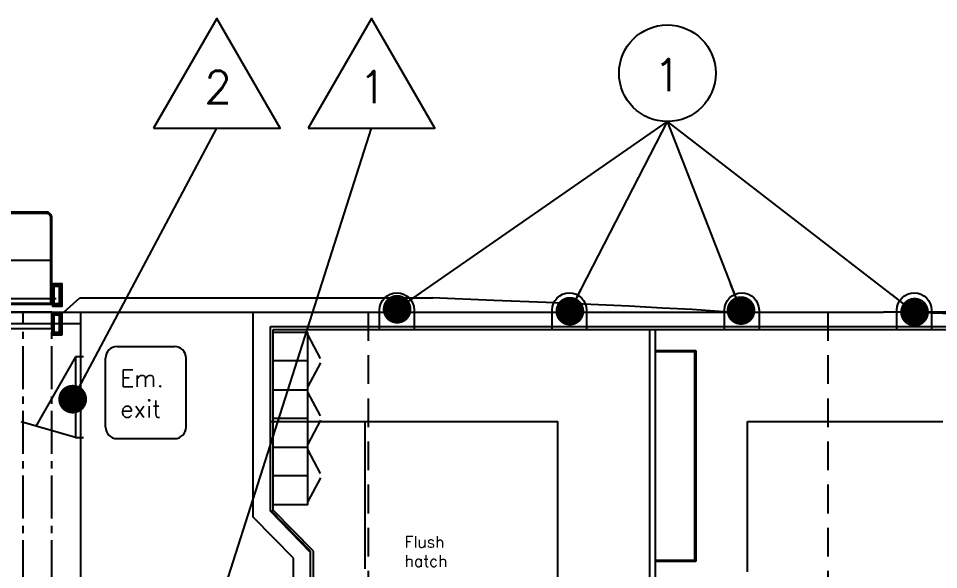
# Model space of a CAD drawing. Extents: x 1551 to 113148, y -1700 to 77018.
# Drawn here: x 22293 to 30297, y 29210 to 34003 of the extents above; entities that cross this region are included whole.
import ezdxf
from ezdxf.enums import TextEntityAlignment as Align

# ---------------------------------------------------------------- set-up
doc = ezdxf.new("R2010")
doc.units = 0
doc.header["$LTSCALE"] = 500
doc.header["$MEASUREMENT"] = 0
for name, pattern in [('CENTER', [3, 2.5, -0.25, 0, -0.25]), ('CENTER2', [1.125, 0.75, -0.125, 0.125, -0.125]), ('DASHED', [0.75, 0.5, -0.25]), ('PHANTOM', [2.1, 1.25, -0.2, 0.125, -0.2, 0.125, -0.2])]:
    doc.linetypes.add(name, pattern=pattern)
doc.layers.get('0').update_dxf_attribs({"linetype": 'CONTINUOUS'})
for name, color, linetype in [('M1CO1', 1, 'CONTINUOUS'), ('POSNR', 2, 'CONTINUOUS'), ('S0CO2', 2, 'CONTINUOUS'), ('SAFECO1', 1, 'CONTINUOUS'), ('SOC02', 2, 'CONTINUOUS')]:
    doc.layers.add(name, color=color, linetype=linetype)
doc.styles.add('18', font='romans', dxfattribs={"height": 180})
doc.styles.add('ROMANS', font='romans', dxfattribs={"height": 100})
doc.dimstyles.get("Standard").update_dxf_attribs({"dimtxt": 2, "dimasz": 2.5, "dimexe": 1, "dimexo": 1, "dimgap": 1, "dimtad": 1, "dimdsep": 46, "dimtxsty": 'ROMANS', "dimcen": 0, "dimclrd": 1, "dimclre": 1, "dimclrt": 2, "dimadec": 0, "dimazin": 0, "dimtfac": 1, "dimtmove": 2, "dimatfit": 3, "dimfxl": 1, "dimtvp": 100, "dimtolj": 1, "dimarcsym": 0})

# ---------------------------------------------------------------- blocks, each defined once
blk = doc.blocks.new('DYKK')
blk.add_line((740, 380), (-740, 380))
at = {"linetype": 'PHANTOM'}
blk.add_line((-791.9, 50), (785.8, 50), dxfattribs=at)
for points in [[(-750, 750), (-750, 0), (750, 0), (750, 750, 0.414214), (700, 800), (-700, 800, 0.414214)], [(-740, 750), (-740, 10), (740, 10), (740, 750, 0.414214), (700, 790), (-700, 790, 0.414214)], [(-757, 181), (-837, 181), (-837, -19), (-757, -19), (-757, -8), (-821, -8, -0.414214), (-831, 2), (-831, 160, -0.414214), (-821, 170), (-757, 170)], [(-760, 151), (-760, 11, -0.414214), (-770, 1), (-810, 1, -0.414214), (-820, 11), (-820, 151, -0.414214), (-810, 161), (-770, 161, -0.414214)], [(757, 181), (837, 181), (837, -19), (757, -19), (757, -8), (821, -8, 0.414214), (831, 2), (831, 160, 0.414214), (821, 170), (757, 170)], [(760, 151), (760, 11, 0.414214), (770, 1), (810, 1, 0.414214), (820, 11), (820, 151, 0.414214), (810, 161), (770, 161, 0.414214)], [(-766, 151), (-766, 11, -0.414214), (-770, 7), (-810, 7, -0.414214), (-814, 11), (-814, 151, -0.414214), (-810, 155), (-770, 155, -0.414214)], [(766, 151), (766, 11, 0.414214), (770, 7), (810, 7, 0.414214), (814, 11), (814, 151, 0.414214), (810, 155), (770, 155, 0.414214)]]:
    blk.add_lwpolyline(points, format="xyb", close=True)
for points in [[(-762, 170), (-762, 162), (-812, 162), (-812, 170)], [(762, 170), (762, 162), (812, 162), (812, 170)], [(-821, 131), (-821, 31), (-831, 31), (-831, 131)], [(-750, 87.5), (-750, 12.5), (-760, 12.5), (-760, 87.5)], [(750, 87.5), (750, 12.5), (760, 12.5), (760, 87.5)], [(821, 131), (821, 31), (831, 31), (831, 131)], [(-764, 0), (-764, -8), (-814, -8), (-814, 0)], [(764, 0), (764, -8), (814, -8), (814, 0)]]:
    blk.add_lwpolyline(points, close=True)
blk = doc.blocks.new('A$C6C4F30C8')
at = {"linetype": 'CENTER', "ltscale": 100}
for p, q in [((80, 200), (0, 200)), ((0, 200), (0, 0)), ((6, 21), (6, 179)), ((16, 189), (80, 189)), ((17, 30), (17, 170)), ((23, 30), (23, 170)), ((25, 181), (25, 189)), ((25, 189), (75, 189)), ((75, 181), (25, 181)), ((27, 180), (67, 180)), ((27, 174), (67, 174)), ((71, 170), (71, 30)), ((75, 189), (75, 181)), ((77, 170), (77, 30)), ((80, 189), (80, 200)), ((1587, 200), (87, 200)), ((87, 200), (87, 57.9)), ((1587, 57.9), (1587, 200)), ((1594, 200), (1674, 200)), ((1594, 189), (1594, 200)), ((1658, 189), (1594, 189)), ((1597, 170), (1597, 30)), ((1599, 189), (1599, 181)), ((1649, 189), (1599, 189)), ((1599, 181), (1649, 181)), ((1603, 170), (1603, 30)), ((1647, 180), (1607, 180)), ((1647, 174), (1607, 174)), ((1649, 181), (1649, 189)), ((1651, 30), (1651, 170)), ((1657, 30), (1657, 170)), ((1668, 21), (1668, 179)), ((1674, 200), (1674, 0)), ((6, 50), (6, 150)), ((6, 150), (16, 150)), ((16, 150), (16, 50)), ((77, 31.5), (77, 106.5)), ((77, 106.5), (87, 106.5)), ((87, 106.5), (87, 31.5)), ((1587, 106.5), (1587, 31.5)), ((1597, 106.5), (1587, 106.5)), ((1597, 31.5), (1597, 106.5)), ((1658, 150), (1658, 50)), ((1668, 150), (1658, 150)), ((1668, 50), (1668, 150)), ((0, 0), (80, 0)), ((16, 50), (6, 50)), ((80, 11), (16, 11)), ((23, 11), (23, 19)), ((23, 19), (73, 19)), ((73, 11), (23, 11)), ((67, 26), (27, 26)), ((67, 20), (27, 20)), ((73, 19), (73, 11)), ((87, 31.5), (77, 31.5)), ((80, 0), (80, 11)), ((87, 57.9), (1587, 57.9)), ((1587, 31.5), (1597, 31.5)), ((1594, 0), (1594, 11)), ((1594, 11), (1658, 11)), ((1674, 0), (1594, 0)), ((1601, 19), (1601, 11)), ((1651, 19), (1601, 19)), ((1601, 11), (1651, 11)), ((1607, 26), (1647, 26)), ((1607, 20), (1647, 20)), ((1651, 11), (1651, 19)), ((1658, 50), (1668, 50))]:
    blk.add_line(p, q, dxfattribs=at)
for centre, radius, start, end in [((16, 179), 10, 90, 180), ((27, 170), 10, 90, 180), ((27, 170), 4, 90, 180), ((67, 170), 10, 0, 90), ((67, 170), 4, 0, 90), ((1607, 170), 10, 90, 180), ((1607, 170), 4, 90, 180), ((1647, 170), 10, 0, 90), ((1647, 170), 4, 0, 90), ((1658, 179), 10, 0, 90), ((16, 21), 10, 180, 270), ((27, 30), 10, 180, 270), ((27, 30), 4, 180, 270), ((67, 30), 10, 270, 0), ((67, 30), 4, 270, 0), ((1607, 30), 10, 180, 270), ((1607, 30), 4, 180, 270), ((1647, 30), 10, 270, 0), ((1647, 30), 4, 270, 0), ((1658, 21), 10, 270, 0)]:
    blk.add_arc(centre, radius, start, end, dxfattribs=at)
blk.add_blockref('DYKK', (837, 269))
blk = doc.blocks.new('POS_DØRER')
at = {"layer": 'SOC02'}
blk.add_lwpolyline([(-5.529, -4.015), (5.477, -4.015), (-0.026, 5.516)], close=True, dxfattribs=at)
at = {"layer": 'POSNR', "color": 2, "style": 'ROMANS'}
blk.add_attdef('POS', text='', height=2.81, dxfattribs=at).set_placement((0.081, -1.861), align=Align.CENTER)
blk = doc.blocks.new('DOT')
at = {"layer": 'SAFECO1', "color": 0, "linetype": 'ByBlock'}
blk.add_line((-0.5, 0), (-1, 0), dxfattribs=at)
at = {"layer": 'SAFECO1', "color": 0, "linetype": 'ByBlock', "const_width": 0.5}
blk.add_lwpolyline([(-0.25, 0, 1), (0.25, 0, 1)], format="xyb", close=True, dxfattribs=at)
blk = doc.blocks.new('POS_VINDU')
at = {"layer": 'S0CO2'}
blk.add_circle((0, 0), 4.203, dxfattribs=at)
at = {"layer": 'POSNR', "color": 2, "style": 'ROMANS'}
blk.add_attdef('POS', text='', height=2.81, dxfattribs=at).set_placement((0, -1.561), align=Align.CENTER)

msp = doc.modelspace()

# ---------------------------------------------------------------- linework, layer by layer
for p, q in [((22687.105, 31448.758), (22827.233, 31573.758)), ((22827.233, 31573.758), (25901.665, 31573.758)), ((17785.105, 31448.758), (22685.105, 31448.758)), ((22554.551, 31448.758), (29817.015, 31448.758)), ((22835.105, 28673.758), (22835.105, 31448.758)), ((24335.105, 29665.819), (24335.105, 31448.758)), ((15983.105, 31348.758), (22835.105, 31348.758)), ((24485.105, 29716.823), (24485.105, 31323.758)), ((24485.105, 31323.758), (32839.515, 31323.758)), ((24485.105, 29727.024), (24485.105, 31298.758)), ((24510.105, 29716.823), (24510.105, 31298.758)), ((24510.105, 31298.758), (32839.515, 31298.758)), ((27785.105, 27148.758), (27785.105, 31298.758)), ((27835.105, 27148.758), (27835.105, 31298.758)), ((24510.105, 31273.758), (24810.105, 31273.758)), ((24810.105, 30773.758), (24810.105, 31273.758)), ((24920.81, 31046.161), (24810.105, 31252.788)), ((23151.116, 31148.758), (23651.116, 31148.758)), ((22790.329, 31058.823), (22440.329, 30452.606)), ((22860.011, 31058.823), (22790.329, 31058.823)), ((22790.329, 31058.823), (22790.329, 30358.823)), ((27835.105, 31115.335), (28185.105, 31115.335)), ((27835.105, 31105.335), (28185.105, 31105.335)), ((28175.105, 31105.335), (28175.105, 29289.853)), ((28185.105, 31115.335), (28185.105, 29279.853)), ((23051.116, 30448.758), (23051.116, 31048.758)), ((23751.116, 30448.758), (23751.116, 31048.758)), ((24810.105, 31023.758), (24510.105, 31023.758)), ((24920.81, 31007.863), (24810.105, 30801.236)), ((24510.105, 30773.758), (24810.105, 30773.758)), ((24810.105, 30273.758), (24810.105, 30773.758)), ((24920.81, 30546.161), (24810.105, 30752.788)), ((24485.105, 30498.758), (26985.105, 30498.758)), ((24810.105, 30523.758), (24510.105, 30523.758)), ((24920.81, 30507.863), (24810.105, 30301.236)), ((25310.105, 29215.571), (25310.105, 30498.758)), ((26985.105, 28508.543), (26985.105, 30498.758)), ((28635.105, 29190.549), (28635.105, 30498.758)), ((28635.105, 30498.758), (30335.105, 30498.758)), ((22790.329, 30358.823), (22316.903, 30494.153)), ((22790.329, 30358.823), (22860.011, 30358.823)), ((23151.116, 30348.758), (23651.116, 30348.758)), ((24510.105, 30273.758), (24810.105, 30273.758)), ((24810.105, 29773.758), (24810.105, 30273.758)), ((24920.81, 30046.161), (24810.105, 30252.788)), ((24810.105, 30023.758), (24510.105, 30023.758)), ((24920.81, 30007.863), (24810.105, 29801.236)), ((24835.105, 29369.544), (24485.105, 29727.024)), ((24835.105, 29359.344), (24485.105, 29716.823)), ((24810.105, 29773.758), (24510.105, 29773.758)), ((24860.105, 29369.544), (24510.105, 29727.024)), ((24685.105, 29308.339), (24335.105, 29665.819)), ((24685.105, 28523.758), (24685.105, 29308.339)), ((24835.105, 28423.758), (24835.105, 29369.544)), ((24835.105, 28373.758), (24835.105, 29359.344)), ((24860.105, 28348.758), (24860.105, 29369.544)), ((28185.105, 29289.853), (27835.105, 29289.853)), ((28185.105, 29279.853), (27835.105, 29279.853))]:
    msp.add_line(p, q)
at = {"linetype": 'CENTER2'}
msp.add_line((22585.105, 25152.624), (22585.105, 31448.758), dxfattribs=at)
at = {"linetype": 'DASHED'}
for p, q in [((25335.105, 31448.758), (25335.105, 21848.758)), ((29335.105, 31448.758), (29335.105, 21848.758))]:
    msp.add_line(p, q, dxfattribs=at)
for points in [[(25435.105, 31298.758), (25435.105, 31466.596, -1), (25735.105, 31466.596), (25735.105, 31298.758)], [(26935.105, 31298.758), (26935.105, 31466.596, -1), (27235.105, 31466.596), (27235.105, 31298.758)], [(28435.105, 31298.758), (28435.105, 31466.596, -1), (28735.105, 31466.596), (28735.105, 31298.758)], [(29935.105, 31298.758), (29935.105, 31466.596, -1), (30235.105, 31466.596), (30235.105, 31298.758)]]:
    msp.add_lwpolyline(points, format="xyb")
msp.add_lwpolyline([(28484.641, 31448.758), (28389.077, 31455.457), (28153.211, 31470.19), (27895.837, 31484.521), (27605.842, 31499.119), (27272.062, 31514.659), (26883.309, 31531.812), (26428.387, 31551.251), (25893.489, 31573.758)])
at = {"linetype": 'CENTER2'}
msp.add_lwpolyline([(23335.105, 25152.624), (22335.105, 25152.624), (22335.105, 31448.758)], dxfattribs=at)
at = {"flags": 128}
msp.add_lwpolyline([(30435.287, 31432.046, 0.0018485), (30335.105, 31436.9, 0.005331), (30076.007, 31445.729, 0.005849), (29816.786, 31448.758)], format="xyb", dxfattribs=at)
msp.add_lwpolyline([(32839.515, 31448.758), (29817.015, 31448.758)], dxfattribs=at)
for centre, start, end in [((23151.116, 31048.758), 90, 180), ((23651.116, 31048.758), 0, 90), ((23151.116, 30448.758), 180, 270), ((23651.116, 30448.758), 270, 0)]:
    msp.add_arc(centre, 100, start, end)

# ---------------------------------------------------------------- block references
msp.add_blockref('A$C6C4F30C8', (20998.105, 31248.758))
at = {"layer": 'POSNR', "linetype": 'Continuous', "xscale": 100, "yscale": 100, "zscale": 100}
for name, p, values in [('POS_DØRER', (24021.371, 33451.447), {'POS': '2'}), ('POS_DØRER', (25367.042, 33451.447), {'POS': '1'}), ('POS_VINDU', (27938.106, 33526.467), {'POS': '1'})]:
    msp.add_blockref(name, p, dxfattribs=at).add_auto_attribs(values)

# ---------------------------------------------------------------- texts
at = {"style": '18'}
for s, p in [('Em.', (23179.126, 30797.663)), ('exit', (23179.126, 30531.407))]:
    msp.add_text(s, height=150, dxfattribs=at).set_placement(p)
at = {"insert": (25651.756, 29500.944), "char_height": 100, "attachment_point": 1, "style": '18'}
msp.add_mtext('Flush\\Phatch', dxfattribs=at)

# ---------------------------------------------------------------- leaders
at = {"layer": 'M1CO1', "linetype": 'Continuous'}
for points in [[(25587.235, 31473.556), (27938.106, 33106.153)], [(27089.814, 31456.673), (27938.106, 33106.153)], [(28578.489, 31462.439), (27938.106, 33106.153)], [(30088.026, 31448.758), (27938.106, 33106.153)], [(22765.02, 30691.692), (24018.772, 33049.915)], [(23690.169, 27805.459), (25364.443, 33049.915)]]:
    msp.add_leader(points, dimstyle='Standard', override={"dimasz": 250, "dimgap": 100, "dimtad": 0, "dimldrblk": 'DOT'}, dxfattribs=at)

doc.saveas('drawing.dxf')
